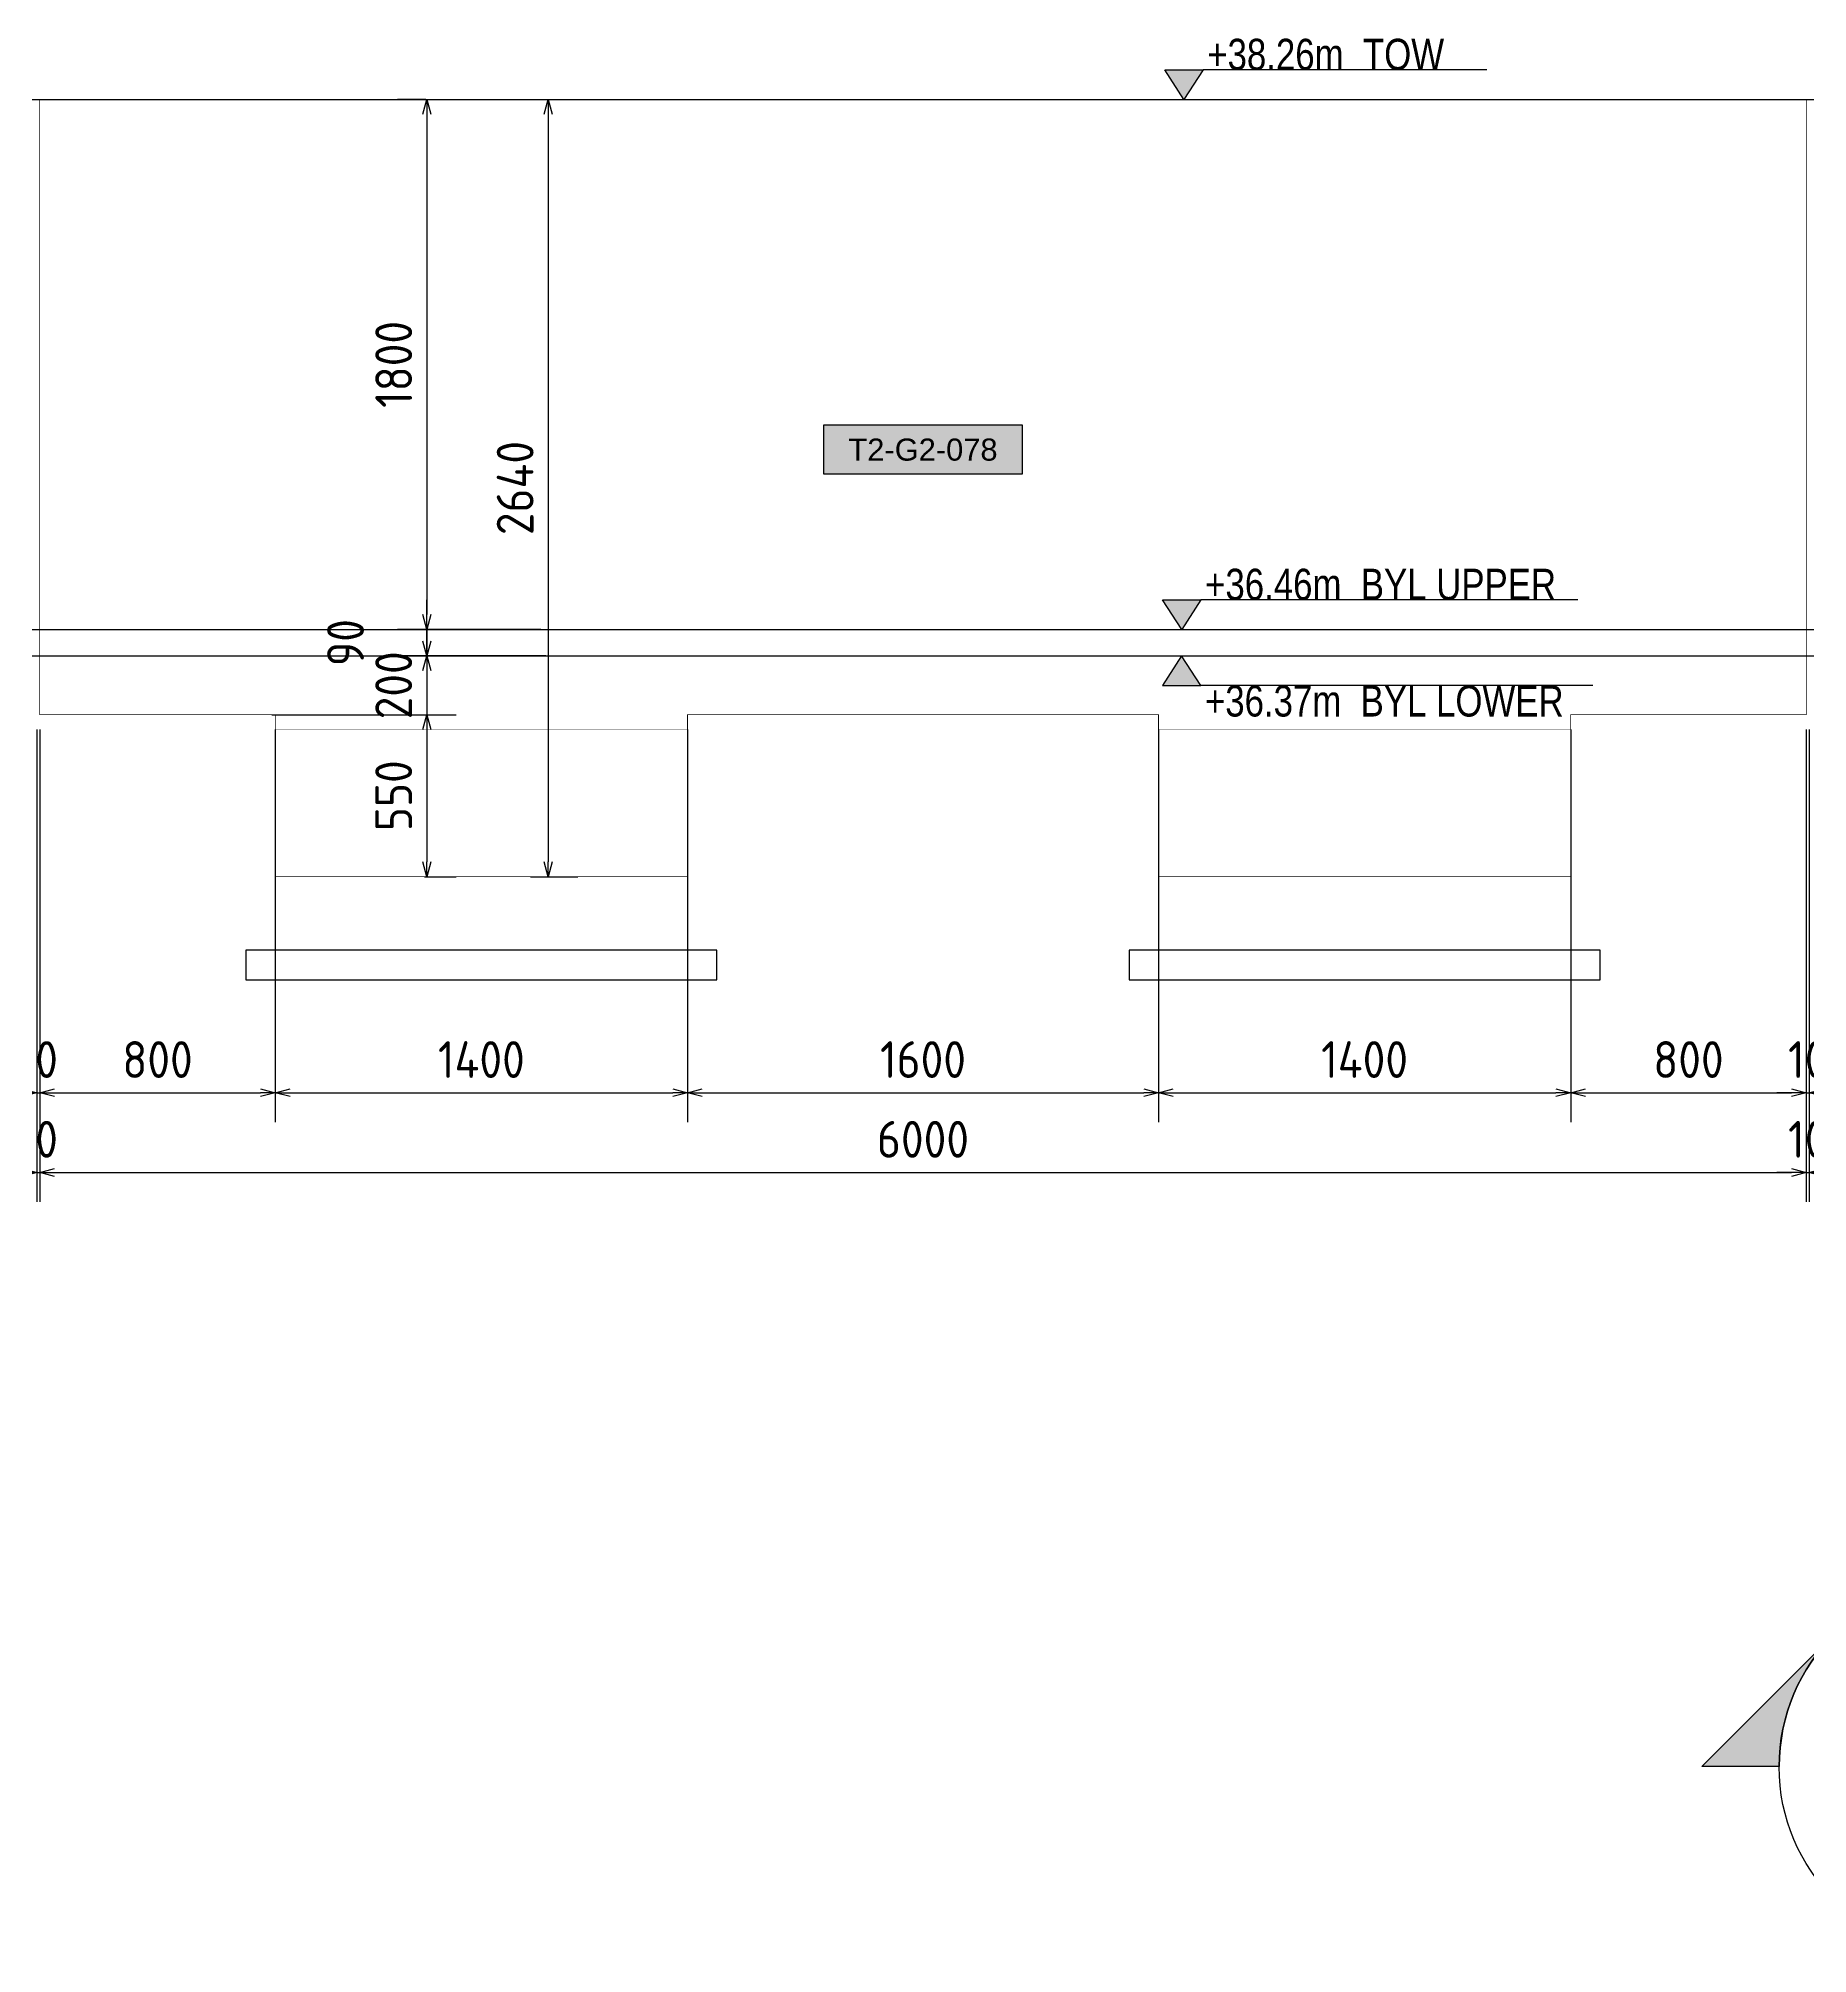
# Model space of a CAD drawing. Header units: centimetres. Extents: x -6122352 to 6876996, y -1694241 to 2592194.
# Drawn here: x 3335468 to 3341478, y 612782 to 619288 of the extents above; entities that cross this region are included whole.
import ezdxf
from ezdxf.enums import TextEntityAlignment as Align

# ---------------------------------------------------------------- set-up
doc = ezdxf.new("R2010")
doc.units = ezdxf.units.CM
doc.header["$MEASUREMENT"] = 0
doc.header["$PDMODE"] = 66
doc.header["$PDSIZE"] = 100
for name, pattern in [('CENTER', [2, 1.25, -0.25, 0.25, -0.25]), ('DASHED2', [0.375, 0.25, -0.125]), ('HIDDEN', [0.375, 0.25, -0.125])]:
    doc.linetypes.add(name, pattern=pattern)
doc.layers.get('Defpoints').update_dxf_attribs({"color": 255, "linetype": 'CENTER'})
for name, color, linetype in [('00-MI-DIM', 7, 'Continuous'), ('@MI-TYPE-01', 30, 'Continuous'), ('@MI-TYPE-02', 6, 'Continuous'), ('JML-Dimension', 1, 'Continuous'), ('PANEL-TAGS', 7, 'Continuous'), ('SECTION', 130, 'Continuous')]:
    doc.layers.add(name, color=color, linetype=linetype)
doc.styles.add('Arial Narrow', font='ARIALN.TTF', dxfattribs={"width": 0.95, "height": 500})
doc.styles.add('PANELTAG_STYLE', font='arial.ttf')
doc.styles.add('Schueco-BEMSTIL', font='isocpeur.ttf', dxfattribs={"width": 0.9})
doc.styles.add('txt-Pisa-std', font='arial.ttf', dxfattribs={"width": 0.8})
doc.dimstyles.new('MI- JWC-TXT-2.5 MM', dxfattribs={"dimscale": 1.5, "dimtxt": 2.5, "dimasz": 1, "dimexe": 2, "dimexo": 1, "dimgap": 1, "dimtad": 1, "dimdec": 0, "dimdsep": 46, "dimtxsty": 'Schueco-BEMSTIL', "dimblk": 'OPEN30', "dimcen": 0, "dimdle": 2, "dimclrd": 140, "dimclre": 8, "dimclrt": 40, "dimadec": 0, "dimazin": 2, "dimtfac": 1, "dimtdec": 0, "dimtix": 1, "dimtmove": 2, "dimatfit": 3, "dimldrblk": 'OPEN', "dimfxl": 2, "dimlwd": -1, "dimlwe": -1, "dimarcsym": 0})

# ---------------------------------------------------------------- blocks, each defined once
blk = doc.blocks.new('T2-ELE FT')
at = {"color": 12, "linetype": 'HIDDEN', "ltscale": 5, "const_width": 2}
blk.add_lwpolyline([(30306558.2, 1676365.9), (30306558.2, 1676865.9), (30307958.2, 1676865.9), (30307958.2, 1676365.9)], dxfattribs=at)
at = {"color": 12, "ltscale": 20, "const_width": 2}
blk.add_lwpolyline([(30306558.2, 1676365.9), (30307958.2, 1676365.9), (30307958.2, 1676115.9), (30306558.2, 1676115.9)], close=True, dxfattribs=at)
at = {"color": 8, "ltscale": 20}
blk.add_lwpolyline([(30306458.2, 1676115.9), (30308058.2, 1676115.9), (30308058.2, 1676015.9), (30306458.2, 1676015.9)], close=True, dxfattribs=at)
blk = doc.blocks.new('_Open30')
at = {"color": 0, "linetype": 'ByBlock', "lineweight": -2}
for p, q in [((-1, 0.27), (0, 0)), ((0, 0), (-1, -0.27)), ((0, 0), (-1, 0))]:
    blk.add_line(p, q, dxfattribs=at)
blk = doc.blocks.new('*D2285')
at = {"layer": '@MI-TYPE-01', "color": 8, "transparency": 16777216}
for p, q in [((3335462.5, 616940.2), (3335462.5, 615606.6)), ((3335472.5, 616940.2), (3335472.5, 615606.6))]:
    blk.add_line(p, q, dxfattribs=at)
at = {"layer": '@MI-TYPE-01', "color": 140, "transparency": 16777216}
for p, q in [((3335412.5, 615706.6), (3335362.5, 615706.6)), ((3335462.5, 615706.6), (3335472.5, 615706.6)), ((3335522.5, 615706.6), (3335572.5, 615706.6))]:
    blk.add_line(p, q, dxfattribs=at)
at = {"layer": 'Defpoints', "color": 0, "transparency": 16777216}
for p in [(3335462.5, 616990.2), (3335472.5, 616990.2), (3335472.5, 615706.6)]:
    blk.add_point(p, dxfattribs=at)
at = {"layer": '@MI-TYPE-01', "color": 140, "transparency": 16777216, "xscale": 50, "yscale": 50, "zscale": 50}
blk.add_blockref('_Open30', (3335462.5, 615706.6), dxfattribs=at)
at = {"layer": '@MI-TYPE-01', "color": 140, "transparency": 16777216, "xscale": 50, "yscale": 50, "zscale": 50, "rotation": 180}
blk.add_blockref('_Open30', (3335472.5, 615706.6), dxfattribs=at)
at = {"layer": '@MI-TYPE-01', "color": 40, "transparency": 16777216, "insert": (3335467.5, 615819.1), "char_height": 125, "attachment_point": 5, "style": 'Schueco-BEMSTIL'}
blk.add_mtext('10', dxfattribs=at)
blk = doc.blocks.new('_Open')
at = {"color": 0, "linetype": 'ByBlock', "lineweight": -2}
for p, q in [((-1, 0.2), (0, 0)), ((-1, -0.2), (0, 0)), ((0, 0), (-1, 0))]:
    blk.add_line(p, q, dxfattribs=at)
blk = doc.blocks.new('*D2286')
at = {"layer": '@MI-TYPE-01', "color": 8, "transparency": 16777216}
for p, q in [((3335472.5, 616940.2), (3335472.5, 615606.6)), ((3336272.5, 616940.2), (3336272.5, 615606.6))]:
    blk.add_line(p, q, dxfattribs=at)
at = {"layer": '@MI-TYPE-01', "color": 140, "transparency": 16777216}
blk.add_line((3335522.5, 615706.6), (3336222.5, 615706.6), dxfattribs=at)
at = {"layer": 'Defpoints', "color": 0, "transparency": 16777216}
for p in [(3335472.5, 616990.2), (3336272.5, 616990.2), (3336272.5, 615706.6)]:
    blk.add_point(p, dxfattribs=at)
at = {"layer": '@MI-TYPE-01', "color": 140, "transparency": 16777216, "xscale": 50, "yscale": 50, "zscale": 50, "rotation": 180}
blk.add_blockref('_Open30', (3335472.5, 615706.6), dxfattribs=at)
at = {"layer": '@MI-TYPE-01', "color": 140, "transparency": 16777216, "xscale": 50, "yscale": 50, "zscale": 50}
blk.add_blockref('_Open30', (3336272.5, 615706.6), dxfattribs=at)
at = {"layer": '@MI-TYPE-01', "color": 40, "transparency": 16777216, "insert": (3335872.5, 615819.1), "char_height": 125, "attachment_point": 5, "style": 'Schueco-BEMSTIL'}
blk.add_mtext('800', dxfattribs=at)
blk = doc.blocks.new('*D2287')
at = {"layer": '@MI-TYPE-01', "color": 8, "transparency": 16777216}
for p, q in [((3336272.5, 616940.2), (3336272.5, 615606.6)), ((3337672.5, 616940.2), (3337672.5, 615606.6))]:
    blk.add_line(p, q, dxfattribs=at)
at = {"layer": '@MI-TYPE-01', "color": 140, "transparency": 16777216}
blk.add_line((3336322.5, 615706.6), (3337622.5, 615706.6), dxfattribs=at)
at = {"layer": 'Defpoints', "color": 0, "transparency": 16777216}
for p in [(3336272.5, 616990.2), (3337672.5, 616990.2), (3337672.5, 615706.6)]:
    blk.add_point(p, dxfattribs=at)
at = {"layer": '@MI-TYPE-01', "color": 140, "transparency": 16777216, "xscale": 50, "yscale": 50, "zscale": 50, "rotation": 180}
blk.add_blockref('_Open30', (3336272.5, 615706.6), dxfattribs=at)
at = {"layer": '@MI-TYPE-01', "color": 140, "transparency": 16777216, "xscale": 50, "yscale": 50, "zscale": 50}
blk.add_blockref('_Open30', (3337672.5, 615706.6), dxfattribs=at)
at = {"layer": '@MI-TYPE-01', "color": 40, "transparency": 16777216, "insert": (3336972.5, 615819.1), "char_height": 125, "attachment_point": 5, "style": 'Schueco-BEMSTIL'}
blk.add_mtext('1400', dxfattribs=at)
blk = doc.blocks.new('*D2288')
at = {"layer": '@MI-TYPE-01', "color": 8, "transparency": 16777216}
for p, q in [((3337672.5, 616940.2), (3337672.5, 615606.6)), ((3339272.5, 616940.2), (3339272.5, 615606.6))]:
    blk.add_line(p, q, dxfattribs=at)
at = {"layer": '@MI-TYPE-01', "color": 140, "transparency": 16777216}
blk.add_line((3337722.5, 615706.6), (3339222.5, 615706.6), dxfattribs=at)
at = {"layer": 'Defpoints', "color": 0, "transparency": 16777216}
for p in [(3337672.5, 616990.2), (3339272.5, 616990.2), (3339272.5, 615706.6)]:
    blk.add_point(p, dxfattribs=at)
at = {"layer": '@MI-TYPE-01', "color": 140, "transparency": 16777216, "xscale": 50, "yscale": 50, "zscale": 50, "rotation": 180}
blk.add_blockref('_Open30', (3337672.5, 615706.6), dxfattribs=at)
at = {"layer": '@MI-TYPE-01', "color": 140, "transparency": 16777216, "xscale": 50, "yscale": 50, "zscale": 50}
blk.add_blockref('_Open30', (3339272.5, 615706.6), dxfattribs=at)
at = {"layer": '@MI-TYPE-01', "color": 40, "transparency": 16777216, "insert": (3338472.5, 615819.1), "char_height": 125, "attachment_point": 5, "style": 'Schueco-BEMSTIL'}
blk.add_mtext('1600', dxfattribs=at)
blk = doc.blocks.new('*D2289')
at = {"layer": '@MI-TYPE-01', "color": 8, "transparency": 16777216}
for p, q in [((3339272.5, 616940.2), (3339272.5, 615606.6)), ((3340672.5, 616940.2), (3340672.5, 615606.6))]:
    blk.add_line(p, q, dxfattribs=at)
at = {"layer": '@MI-TYPE-01', "color": 140, "transparency": 16777216}
blk.add_line((3339322.5, 615706.6), (3340622.5, 615706.6), dxfattribs=at)
at = {"layer": 'Defpoints', "color": 0, "transparency": 16777216}
for p in [(3339272.5, 616990.2), (3340672.5, 616990.2), (3340672.5, 615706.6)]:
    blk.add_point(p, dxfattribs=at)
at = {"layer": '@MI-TYPE-01', "color": 140, "transparency": 16777216, "xscale": 50, "yscale": 50, "zscale": 50, "rotation": 180}
blk.add_blockref('_Open30', (3339272.5, 615706.6), dxfattribs=at)
at = {"layer": '@MI-TYPE-01', "color": 140, "transparency": 16777216, "xscale": 50, "yscale": 50, "zscale": 50}
blk.add_blockref('_Open30', (3340672.5, 615706.6), dxfattribs=at)
at = {"layer": '@MI-TYPE-01', "color": 40, "transparency": 16777216, "insert": (3339972.5, 615819.1), "char_height": 125, "attachment_point": 5, "style": 'Schueco-BEMSTIL'}
blk.add_mtext('1400', dxfattribs=at)
blk = doc.blocks.new('*D2290')
at = {"layer": '@MI-TYPE-01', "color": 8, "transparency": 16777216}
for p, q in [((3340672.5, 616940.2), (3340672.5, 615606.6)), ((3341472.5, 616940.2), (3341472.5, 615606.6))]:
    blk.add_line(p, q, dxfattribs=at)
at = {"layer": '@MI-TYPE-01', "color": 140, "transparency": 16777216}
blk.add_line((3340722.5, 615706.6), (3341422.5, 615706.6), dxfattribs=at)
at = {"layer": 'Defpoints', "color": 0, "transparency": 16777216}
for p in [(3340672.5, 616990.2), (3341472.5, 616990.2), (3341472.5, 615706.6)]:
    blk.add_point(p, dxfattribs=at)
at = {"layer": '@MI-TYPE-01', "color": 140, "transparency": 16777216, "xscale": 50, "yscale": 50, "zscale": 50, "rotation": 180}
blk.add_blockref('_Open30', (3340672.5, 615706.6), dxfattribs=at)
at = {"layer": '@MI-TYPE-01', "color": 140, "transparency": 16777216, "xscale": 50, "yscale": 50, "zscale": 50}
blk.add_blockref('_Open30', (3341472.5, 615706.6), dxfattribs=at)
at = {"layer": '@MI-TYPE-01', "color": 40, "transparency": 16777216, "insert": (3341072.5, 615819.1), "char_height": 125, "attachment_point": 5, "style": 'Schueco-BEMSTIL'}
blk.add_mtext('800', dxfattribs=at)
blk = doc.blocks.new('*D2291')
at = {"layer": '@MI-TYPE-01', "color": 8, "transparency": 16777216}
for p, q in [((3341472.5, 616940.2), (3341472.5, 615606.6)), ((3341482.5, 616940.2), (3341482.5, 615606.6))]:
    blk.add_line(p, q, dxfattribs=at)
at = {"layer": '@MI-TYPE-01', "color": 140, "transparency": 16777216}
for p, q in [((3341422.5, 615706.6), (3341372.5, 615706.6)), ((3341472.5, 615706.6), (3341482.5, 615706.6)), ((3341532.5, 615706.6), (3341582.5, 615706.6))]:
    blk.add_line(p, q, dxfattribs=at)
at = {"layer": 'Defpoints', "color": 0, "transparency": 16777216}
for p in [(3341472.5, 616990.2), (3341482.5, 616990.2), (3341482.5, 615706.6)]:
    blk.add_point(p, dxfattribs=at)
at = {"layer": '@MI-TYPE-01', "color": 140, "transparency": 16777216, "xscale": 50, "yscale": 50, "zscale": 50}
blk.add_blockref('_Open30', (3341472.5, 615706.6), dxfattribs=at)
at = {"layer": '@MI-TYPE-01', "color": 140, "transparency": 16777216, "xscale": 50, "yscale": 50, "zscale": 50, "rotation": 180}
blk.add_blockref('_Open30', (3341482.5, 615706.6), dxfattribs=at)
at = {"layer": '@MI-TYPE-01', "color": 40, "transparency": 16777216, "insert": (3341477.5, 615819.1), "char_height": 125, "attachment_point": 5, "style": 'Schueco-BEMSTIL'}
blk.add_mtext('10', dxfattribs=at)
blk = doc.blocks.new('*D2308')
at = {"layer": '@MI-TYPE-01', "color": 8, "transparency": 16777216}
for p, q in [((3335462.5, 616940.2), (3335462.5, 615335.7)), ((3335472.5, 616940.2), (3335472.5, 615335.7))]:
    blk.add_line(p, q, dxfattribs=at)
at = {"layer": '@MI-TYPE-01', "color": 140, "transparency": 16777216}
for p, q in [((3335412.5, 615435.7), (3335362.5, 615435.7)), ((3335462.5, 615435.7), (3335472.5, 615435.7)), ((3335522.5, 615435.7), (3335572.5, 615435.7))]:
    blk.add_line(p, q, dxfattribs=at)
at = {"layer": 'Defpoints', "color": 0, "transparency": 16777216}
for p in [(3335462.5, 616990.2), (3335472.5, 616990.2), (3335472.5, 615435.7)]:
    blk.add_point(p, dxfattribs=at)
at = {"layer": '@MI-TYPE-01', "color": 140, "transparency": 16777216, "xscale": 50, "yscale": 50, "zscale": 50}
blk.add_blockref('_Open30', (3335462.5, 615435.7), dxfattribs=at)
at = {"layer": '@MI-TYPE-01', "color": 140, "transparency": 16777216, "xscale": 50, "yscale": 50, "zscale": 50, "rotation": 180}
blk.add_blockref('_Open30', (3335472.5, 615435.7), dxfattribs=at)
at = {"layer": '@MI-TYPE-01', "color": 40, "transparency": 16777216, "insert": (3335467.5, 615548.2), "char_height": 125, "attachment_point": 5, "style": 'Schueco-BEMSTIL'}
blk.add_mtext('10', dxfattribs=at)
blk = doc.blocks.new('*D2309')
at = {"layer": '@MI-TYPE-01', "color": 8, "transparency": 16777216}
for p, q in [((3335472.5, 616940.2), (3335472.5, 615335.7)), ((3341472.5, 616940.2), (3341472.5, 615335.7))]:
    blk.add_line(p, q, dxfattribs=at)
at = {"layer": '@MI-TYPE-01', "color": 140, "transparency": 16777216}
blk.add_line((3335522.5, 615435.7), (3341422.5, 615435.7), dxfattribs=at)
at = {"layer": 'Defpoints', "color": 0, "transparency": 16777216}
for p in [(3335472.5, 616990.2), (3341472.5, 616990.2), (3341472.5, 615435.7)]:
    blk.add_point(p, dxfattribs=at)
at = {"layer": '@MI-TYPE-01', "color": 140, "transparency": 16777216, "xscale": 50, "yscale": 50, "zscale": 50, "rotation": 180}
blk.add_blockref('_Open30', (3335472.5, 615435.7), dxfattribs=at)
at = {"layer": '@MI-TYPE-01', "color": 140, "transparency": 16777216, "xscale": 50, "yscale": 50, "zscale": 50}
blk.add_blockref('_Open30', (3341472.5, 615435.7), dxfattribs=at)
at = {"layer": '@MI-TYPE-01', "color": 40, "transparency": 16777216, "insert": (3338472.5, 615548.2), "char_height": 125, "attachment_point": 5, "style": 'Schueco-BEMSTIL'}
blk.add_mtext('6000', dxfattribs=at)
blk = doc.blocks.new('*D2310')
at = {"layer": '@MI-TYPE-01', "color": 8, "transparency": 16777216}
for p, q in [((3341472.5, 616940.2), (3341472.5, 615335.7)), ((3341482.5, 616940.2), (3341482.5, 615335.7))]:
    blk.add_line(p, q, dxfattribs=at)
at = {"layer": '@MI-TYPE-01', "color": 140, "transparency": 16777216}
for p, q in [((3341422.5, 615435.7), (3341372.5, 615435.7)), ((3341472.5, 615435.7), (3341482.5, 615435.7)), ((3341532.5, 615435.7), (3341582.5, 615435.7))]:
    blk.add_line(p, q, dxfattribs=at)
at = {"layer": 'Defpoints', "color": 0, "transparency": 16777216}
for p in [(3341472.5, 616990.2), (3341482.5, 616990.2), (3341482.5, 615435.7)]:
    blk.add_point(p, dxfattribs=at)
at = {"layer": '@MI-TYPE-01', "color": 140, "transparency": 16777216, "xscale": 50, "yscale": 50, "zscale": 50}
blk.add_blockref('_Open30', (3341472.5, 615435.7), dxfattribs=at)
at = {"layer": '@MI-TYPE-01', "color": 140, "transparency": 16777216, "xscale": 50, "yscale": 50, "zscale": 50, "rotation": 180}
blk.add_blockref('_Open30', (3341482.5, 615435.7), dxfattribs=at)
at = {"layer": '@MI-TYPE-01', "color": 40, "transparency": 16777216, "insert": (3341477.5, 615548.2), "char_height": 125, "attachment_point": 5, "style": 'Schueco-BEMSTIL'}
blk.add_mtext('10', dxfattribs=at)
blk = doc.blocks.new('*U1142')
at = {"layer": 'JML-Dimension'}
h = blk.add_hatch(color=10, dxfattribs=at)
h.dxf.hatch_style = 1
h.paths.add_polyline_path([(0, 0), (-1.54, 2.37), (1.54, 2.37)])
blk.add_line((24.31, 2.37), (1.54, 2.37), dxfattribs=at)
blk.add_lwpolyline([(0, 0), (-1.54, 2.37), (1.54, 2.37), (0, 0)], dxfattribs=at)
at = {"color": 5, "style": 'txt-Pisa-std', "width": 0.8}
blk.add_attdef('+0.0', text='', height=2.5, dxfattribs=at).set_placement((1.87, 2.37), align=Align.BOTTOM_LEFT)
blk = doc.blocks.new('*U1445')
at = {"layer": 'JML-Dimension'}
h = blk.add_hatch(color=10, dxfattribs=at)
h.dxf.hatch_style = 1
h.paths.add_polyline_path([(0, 0), (-1.54, 2.37), (1.54, 2.37)])
blk.add_line((31.81, 2.37), (1.54, 2.37), dxfattribs=at)
blk.add_lwpolyline([(0, 0), (-1.54, 2.37), (1.54, 2.37), (0, 0)], dxfattribs=at)
at = {"color": 5, "style": 'txt-Pisa-std', "width": 0.8}
blk.add_attdef('+0.0', text='', height=2.5, dxfattribs=at).set_placement((1.87, 2.37), align=Align.BOTTOM_LEFT)
blk = doc.blocks.new('*U1446')
at = {"layer": 'JML-Dimension'}
h = blk.add_hatch(color=10, dxfattribs=at)
h.dxf.hatch_style = 1
h.paths.add_polyline_path([(0, 0), (-1.54, 2.37), (1.54, 2.37)])
blk.add_line((33.03, 2.37), (1.54, 2.37), dxfattribs=at)
blk.add_lwpolyline([(0, 0), (-1.54, 2.37), (1.54, 2.37), (0, 0)], dxfattribs=at)
at = {"color": 5, "style": 'txt-Pisa-std', "width": 0.8}
blk.add_attdef('+0.0', text='', height=2.5, dxfattribs=at).set_placement((1.87, 2.37), align=Align.BOTTOM_LEFT)
blk = doc.blocks.new('*D3434')
at = {"layer": '@MI-TYPE-01', "color": 8, "transparency": 16777216}
for p, q in [((3337139.6, 619080.2), (3337299.7, 619080.2)), ((3337139.6, 616440.2), (3337299.7, 616440.2))]:
    blk.add_line(p, q, dxfattribs=at)
at = {"layer": '@MI-TYPE-01', "color": 140, "transparency": 16777216}
blk.add_line((3337199.7, 619030.2), (3337199.7, 616490.2), dxfattribs=at)
at = {"layer": 'Defpoints', "color": 0, "transparency": 16777216}
for p in [(3337089.6, 619080.2), (3337089.6, 616440.2), (3337199.7, 616440.2)]:
    blk.add_point(p, dxfattribs=at)
at = {"layer": '@MI-TYPE-01', "color": 140, "transparency": 16777216, "xscale": 50, "yscale": 50, "zscale": 50}
for p, rotation in [((3337199.7, 619080.2), 90), ((3337199.7, 616440.2), 270)]:
    blk.add_blockref('_Open30', p, dxfattribs=dict(at, rotation=rotation))
at = {"layer": '@MI-TYPE-01', "color": 40, "transparency": 16777216, "insert": (3337087.2, 617760.2), "char_height": 125, "attachment_point": 5, "rotation": 90, "style": 'Schueco-BEMSTIL'}
blk.add_mtext('2640', dxfattribs=at)
blk = doc.blocks.new('*D3435')
at = {"layer": '@MI-TYPE-01', "color": 8, "transparency": 16777216}
for p, q in [((3336784, 619080.2), (3336687.2, 619080.2)), ((3336784, 617280.2), (3336687.2, 617280.2))]:
    blk.add_line(p, q, dxfattribs=at)
at = {"layer": '@MI-TYPE-01', "color": 140, "transparency": 16777216}
blk.add_line((3336787.2, 619030.2), (3336787.2, 617330.2), dxfattribs=at)
at = {"layer": 'Defpoints', "color": 0, "transparency": 16777216}
for p in [(3336834, 619080.2), (3336787.2, 617280.2), (3336834, 617280.2)]:
    blk.add_point(p, dxfattribs=at)
at = {"layer": '@MI-TYPE-01', "color": 140, "transparency": 16777216, "xscale": 50, "yscale": 50, "zscale": 50}
for p, rotation in [((3336787.2, 619080.2), 90), ((3336787.2, 617280.2), 270)]:
    blk.add_blockref('_Open30', p, dxfattribs=dict(at, rotation=rotation))
at = {"layer": '@MI-TYPE-01', "color": 40, "transparency": 16777216, "insert": (3336674.7, 618180.2), "char_height": 125, "attachment_point": 5, "rotation": 90, "style": 'Schueco-BEMSTIL'}
blk.add_mtext('1800', dxfattribs=at)
blk = doc.blocks.new('*D3436')
at = {"layer": '@MI-TYPE-01', "color": 140, "transparency": 16777216}
for p, q in [((3336787.2, 617330.2), (3336787.2, 617380.2)), ((3336787.2, 617280.2), (3336787.2, 617190.2)), ((3336787.2, 617140.2), (3336787.2, 617090.2))]:
    blk.add_line(p, q, dxfattribs=at)
at = {"layer": '@MI-TYPE-01', "color": 8, "transparency": 16777216}
for p, q in [((3337174.9, 617280.2), (3336687.2, 617280.2)), ((3337192, 617190.2), (3336687.2, 617190.2))]:
    blk.add_line(p, q, dxfattribs=at)
at = {"layer": 'Defpoints', "color": 0, "transparency": 16777216}
for p in [(3337224.9, 617280.2), (3336787.2, 617190.2), (3337242, 617190.2)]:
    blk.add_point(p, dxfattribs=at)
at = {"layer": '@MI-TYPE-01', "color": 140, "transparency": 16777216, "xscale": 50, "yscale": 50, "zscale": 50}
for p, rotation in [((3336787.2, 617280.2), 270), ((3336787.2, 617190.2), 90)]:
    blk.add_blockref('_Open30', p, dxfattribs=dict(at, rotation=rotation))
at = {"layer": '@MI-TYPE-01', "color": 40, "transparency": 16777216, "insert": (3336511.1, 617235.2), "char_height": 125, "attachment_point": 5, "rotation": 90, "style": 'Schueco-BEMSTIL'}
blk.add_mtext('90', dxfattribs=at)
blk = doc.blocks.new('*D3437')
at = {"layer": '@MI-TYPE-01', "color": 8, "transparency": 16777216}
for p, q in [((3336350.7, 616990.2), (3336887.2, 616990.2)), ((3336778.9, 616440.2), (3336887.2, 616440.2))]:
    blk.add_line(p, q, dxfattribs=at)
at = {"layer": '@MI-TYPE-01', "color": 140, "transparency": 16777216}
blk.add_line((3336787.2, 616940.2), (3336787.2, 616490.2), dxfattribs=at)
at = {"layer": 'Defpoints', "color": 0, "transparency": 16777216}
for p in [(3336300.7, 616990.2), (3336728.9, 616440.2), (3336787.2, 616440.2)]:
    blk.add_point(p, dxfattribs=at)
at = {"layer": '@MI-TYPE-01', "color": 140, "transparency": 16777216, "xscale": 50, "yscale": 50, "zscale": 50}
for p, rotation in [((3336787.2, 616990.2), 90), ((3336787.2, 616440.2), 270)]:
    blk.add_blockref('_Open30', p, dxfattribs=dict(at, rotation=rotation))
at = {"layer": '@MI-TYPE-01', "color": 40, "transparency": 16777216, "insert": (3336674.7, 616715.2), "char_height": 125, "attachment_point": 5, "rotation": 90, "style": 'Schueco-BEMSTIL'}
blk.add_mtext('550', dxfattribs=at)
blk = doc.blocks.new('*D3438')
at = {"layer": '@MI-TYPE-01', "color": 140, "transparency": 16777216}
for p, q in [((3336787.2, 617240.2), (3336787.2, 617290.2)), ((3336787.2, 617190.2), (3336787.2, 616990.2)), ((3336787.2, 616940.2), (3336787.2, 616890.2))]:
    blk.add_line(p, q, dxfattribs=at)
at = {"layer": '@MI-TYPE-01', "color": 8, "transparency": 16777216}
for p, q in [((3336702.6, 617190.2), (3336887.2, 617190.2)), ((3336260.2, 616990.2), (3336887.2, 616990.2))]:
    blk.add_line(p, q, dxfattribs=at)
at = {"layer": 'Defpoints', "color": 0, "transparency": 16777216}
for p in [(3336652.6, 617190.2), (3336210.2, 616990.2), (3336787.2, 616990.2)]:
    blk.add_point(p, dxfattribs=at)
at = {"layer": '@MI-TYPE-01', "color": 140, "transparency": 16777216, "xscale": 50, "yscale": 50, "zscale": 50}
for p, rotation in [((3336787.2, 617190.2), 270), ((3336787.2, 616990.2), 90)]:
    blk.add_blockref('_Open30', p, dxfattribs=dict(at, rotation=rotation))
at = {"layer": '@MI-TYPE-01', "color": 40, "transparency": 16777216, "insert": (3336674.7, 617090.2), "char_height": 125, "attachment_point": 5, "rotation": 90, "style": 'Schueco-BEMSTIL'}
blk.add_mtext('200', dxfattribs=at)
blk = doc.blocks.new('PANELTAG')
at = {"layer": 'PANEL-TAGS', "color": 1}
blk.add_lwpolyline([(-13.5, -3.3), (13.5, -3.3), (13.5, 3.3), (-13.5, 3.3)], close=True, dxfattribs=at)
at = {"layer": 'PANEL-TAGS', "color": 40, "true_color": 0xffd700}
blk.add_solid([(-13.5, -3.3), (13.5, -3.3), (-13.5, 3.3), (13.5, 3.3)], dxfattribs=at)
at = {"layer": 'PANEL-TAGS', "color": 5, "style": 'PANELTAG_STYLE'}
blk.add_attdef('TAGNO', text='', height=3, dxfattribs=at).set_placement((0, 0), align=Align.CENTER)
blk = doc.blocks.new('*U1430')
h = blk.add_hatch(color=94)
edge = h.paths.add_edge_path()
edge.add_line((0, -6.35), (0, -8.98))
edge.add_line((0, -8.98), (-8.98, 0))
edge.add_line((-8.98, 0), (0, 8.98))
edge.add_line((0, 8.98), (0, 6.35))
edge.add_arc((0, 0), 6.35, 90, 270)
at = {"color": 94}
blk.add_line((-6.35, 0), (6.35, 0), dxfattribs=at)
for points in [[(0, -6.35), (0, -8.98), (-8.98, 0), (0, 8.98), (0, 6.35, 1)], [(-4.49, 4.49, 0.414214), (-4.49, -4.49), (-8.98, 0), (-4.49, 4.49)]]:
    blk.add_lwpolyline(points, format="xyb", close=True)
blk.add_circle((0, 0), 6.35, dxfattribs=at)
at = {"style": 'Arial Narrow', "width": 0.95, "flags": 8}
blk.add_attdef('VIEWNUMBER', text='', height=2.5, dxfattribs=at).set_placement((0, 0), align=Align.BOTTOM_CENTER)
blk.add_attdef('SHEETNUMBER', text='', height=2.5, dxfattribs=at).set_placement((0, -1.588), align=Align.TOP_CENTER)

msp = doc.modelspace()

# ---------------------------------------------------------------- linework, layer by layer
at = {"layer": '@MI-TYPE-01', "const_width": 2.5}
msp.add_lwpolyline([(3341472.54485, 619080.16819), (3335472.54485, 619080.16819), (3335472.54485, 616990.16823), (3336272.54485, 616990.16823), (3336272.54485, 616440.16823), (3337672.54485, 616440.16823), (3337672.54485, 616990.16823), (3339272.54485, 616990.16823), (3339272.54485, 616440.16823), (3340672.54485, 616440.16823), (3340672.54485, 616990.16823), (3341472.54485, 616990.16823)], close=True, dxfattribs=at)
at = {"layer": '@MI-TYPE-02', "color": 160, "linetype": 'DASHED2', "ltscale": 5}
for points in [[(3329322.54485, 619080.16819), (3353159.08873, 619080.16819)], [(3329462.54485, 617280.16823), (3353392.54485, 617280.16823)], [(3329462.54485, 617190.16823), (3353392.54485, 617190.16823)]]:
    msp.add_lwpolyline(points, dxfattribs=at)

# ---------------------------------------------------------------- block references
at = {"color": 2, "xscale": -1}
for p in [(33644230.70641, -1059925.70553), (33647230.70641, -1059925.70553)]:
    msp.add_blockref('T2-ELE FT', p, dxfattribs=at)
at = {"layer": '00-MI-DIM'}
ref = msp.add_blockref('*U1430', (3342015.67641, 613417.3116), dxfattribs=dict(at, xscale=100, yscale=100, zscale=100, rotation=269.9897341781636))
ref.add_attrib('VIEWNUMBER', '11', dxfattribs={"layer": '0', "height": 250, "rotation": 269.989734172, "style": 'Arial Narrow', "width": 0.95}).set_placement((3342015.67641, 613417.3116), align=Align.BOTTOM_CENTER)
ref.add_attrib('SHEETNUMBER', 'G2-T2', dxfattribs={"layer": '0', "height": 250, "rotation": 269.989734172, "style": 'Arial Narrow', "width": 0.95}).set_placement((3341856.92642, 613417.34005), align=Align.TOP_CENTER)
at = {"layer": 'PANEL-TAGS'}
ref = msp.add_blockref('PANELTAG', (3338472.54485, 617890.79321), dxfattribs=dict(at, xscale=25, yscale=25, zscale=25))
ref.add_attrib('TAGNO', 'T2-G2-078', dxfattribs={"color": 5, "height": 75, "style": 'PANELTAG_STYLE'}).set_placement((3338472.54485, 617890.79321), align=Align.MIDDLE_CENTER)
at = {"layer": 'SECTION', "color": 6}
ref = msp.add_blockref('*U1142', (3339358.89842, 619080.16819), dxfattribs=dict(at, xscale=42.30147098076819, yscale=42.30147098076819, zscale=42.30147098076819))
ref.add_attrib('+0.0', '+38.26m  TOW', (3339438.02707, 619180.42525), dxfattribs={"layer": 'JML-Dimension', "color": 5, "height": 105.7536775, "style": 'txt-Pisa-std', "width": 0.8})
ref = msp.add_blockref('*U1445', (3339351.60493, 617280.16823), dxfattribs=dict(at, xscale=42.30147098076819, yscale=42.30147098076819, zscale=42.30147098076819))
ref.add_attrib('+0.0', '+36.46m  BYL UPPER', (3339430.73358, 617380.4253), dxfattribs={"layer": 'JML-Dimension', "color": 5, "height": 105.7536775, "style": 'txt-Pisa-std', "width": 0.8})
ref = msp.add_blockref('*U1446', (3339351.06493, 617190.16823), dxfattribs=dict(at, xscale=-42.30147098076819, yscale=42.30147098076819, zscale=42.30147098076819, rotation=180))
ref.add_attrib('+0.0', '+36.37m  BYL LOWER', (3339430.19358, 616984.15749), dxfattribs={"layer": 'JML-Dimension', "color": 5, "height": 105.7536775, "style": 'txt-Pisa-std', "width": 0.8})

# ---------------------------------------------------------------- dimensions: what is measured, and where the dimension line sits
at = {"layer": '@MI-TYPE-01'}
for base, p1, p2, picture, middle in [((3336787.23029, 617280.16823), (3336833.99285, 619080.16819), (3336833.99285, 617280.16823), '*D3435', (3336674.73029, 618180.16821)), ((3337199.6919, 616440.16823), (3337089.59183, 619080.16819), (3337089.59183, 616440.16823), '*D3434', (3337087.1919, 617760.16821)), ((3336787.23029, 616990.16823), (3336652.58521, 617190.16823), (3336210.22585, 616990.16823), '*D3438', (3336674.73029, 617090.16823)), ((3336787.23029, 616440.16823), (3336300.73489, 616990.16823), (3336728.87617, 616440.16823), '*D3437', (3336674.73029, 616715.16823))]:
    dim = msp.add_linear_dim(base=base, p1=p1, p2=p2, angle=90, dimstyle='MI- JWC-TXT-2.5 MM', dxfattribs=at)
    dim.commit()
    dim.dimension.update_dxf_attribs({"geometry": picture, "text_midpoint": middle})
dim = msp.add_linear_dim(base=(3336787.23029, 617190.16823), p1=(3337224.88128, 617280.16823), p2=(3337241.98882, 617190.16823), angle=90, dimstyle='MI- JWC-TXT-2.5 MM', dxfattribs=at)
dim.commit()
dim.dimension.update_dxf_attribs({"geometry": '*D3436', "text_midpoint": (3336511.13573, 617235.16823), "dimtype": 160})
for base, p1, p2, picture, middle in [((3335472.54485, 615706.58675), (3335462.54485, 616990.16823), (3335472.54485, 616990.16823), '*D2285', (3335467.54485, 615819.08675)), ((3335472.54485, 615435.70462), (3335462.54485, 616990.16823), (3335472.54485, 616990.16823), '*D2308', (3335467.54485, 615548.20462)), ((3336272.54485, 615706.58675), (3335472.54485, 616990.16823), (3336272.54485, 616990.16823), '*D2286', (3335872.54485, 615819.08675)), ((3341472.54485, 615435.70462), (3335472.54485, 616990.16823), (3341472.54485, 616990.16823), '*D2309', (3338472.54485, 615548.20462)), ((3337672.54485, 615706.58675), (3336272.54485, 616990.16823), (3337672.54485, 616990.16823), '*D2287', (3336972.54485, 615819.08675)), ((3339272.54485, 615706.58675), (3337672.54485, 616990.16823), (3339272.54485, 616990.16823), '*D2288', (3338472.54485, 615819.08675)), ((3340672.54485, 615706.58675), (3339272.54485, 616990.16823), (3340672.54485, 616990.16823), '*D2289', (3339972.54485, 615819.08675)), ((3341472.54485, 615706.58675), (3340672.54485, 616990.16823), (3341472.54485, 616990.16823), '*D2290', (3341072.54485, 615819.08675)), ((3341482.54485, 615706.58675), (3341472.54485, 616990.16823), (3341482.54485, 616990.16823), '*D2291', (3341477.54485, 615819.08675)), ((3341482.54485, 615435.70462), (3341472.54485, 616990.16823), (3341482.54485, 616990.16823), '*D2310', (3341477.54485, 615548.20462))]:
    dim = msp.add_linear_dim(base=base, p1=p1, p2=p2, dimstyle='MI- JWC-TXT-2.5 MM', dxfattribs=at)
    dim.commit()
    dim.dimension.update_dxf_attribs({"geometry": picture, "text_midpoint": middle})

doc.saveas('drawing.dxf')
